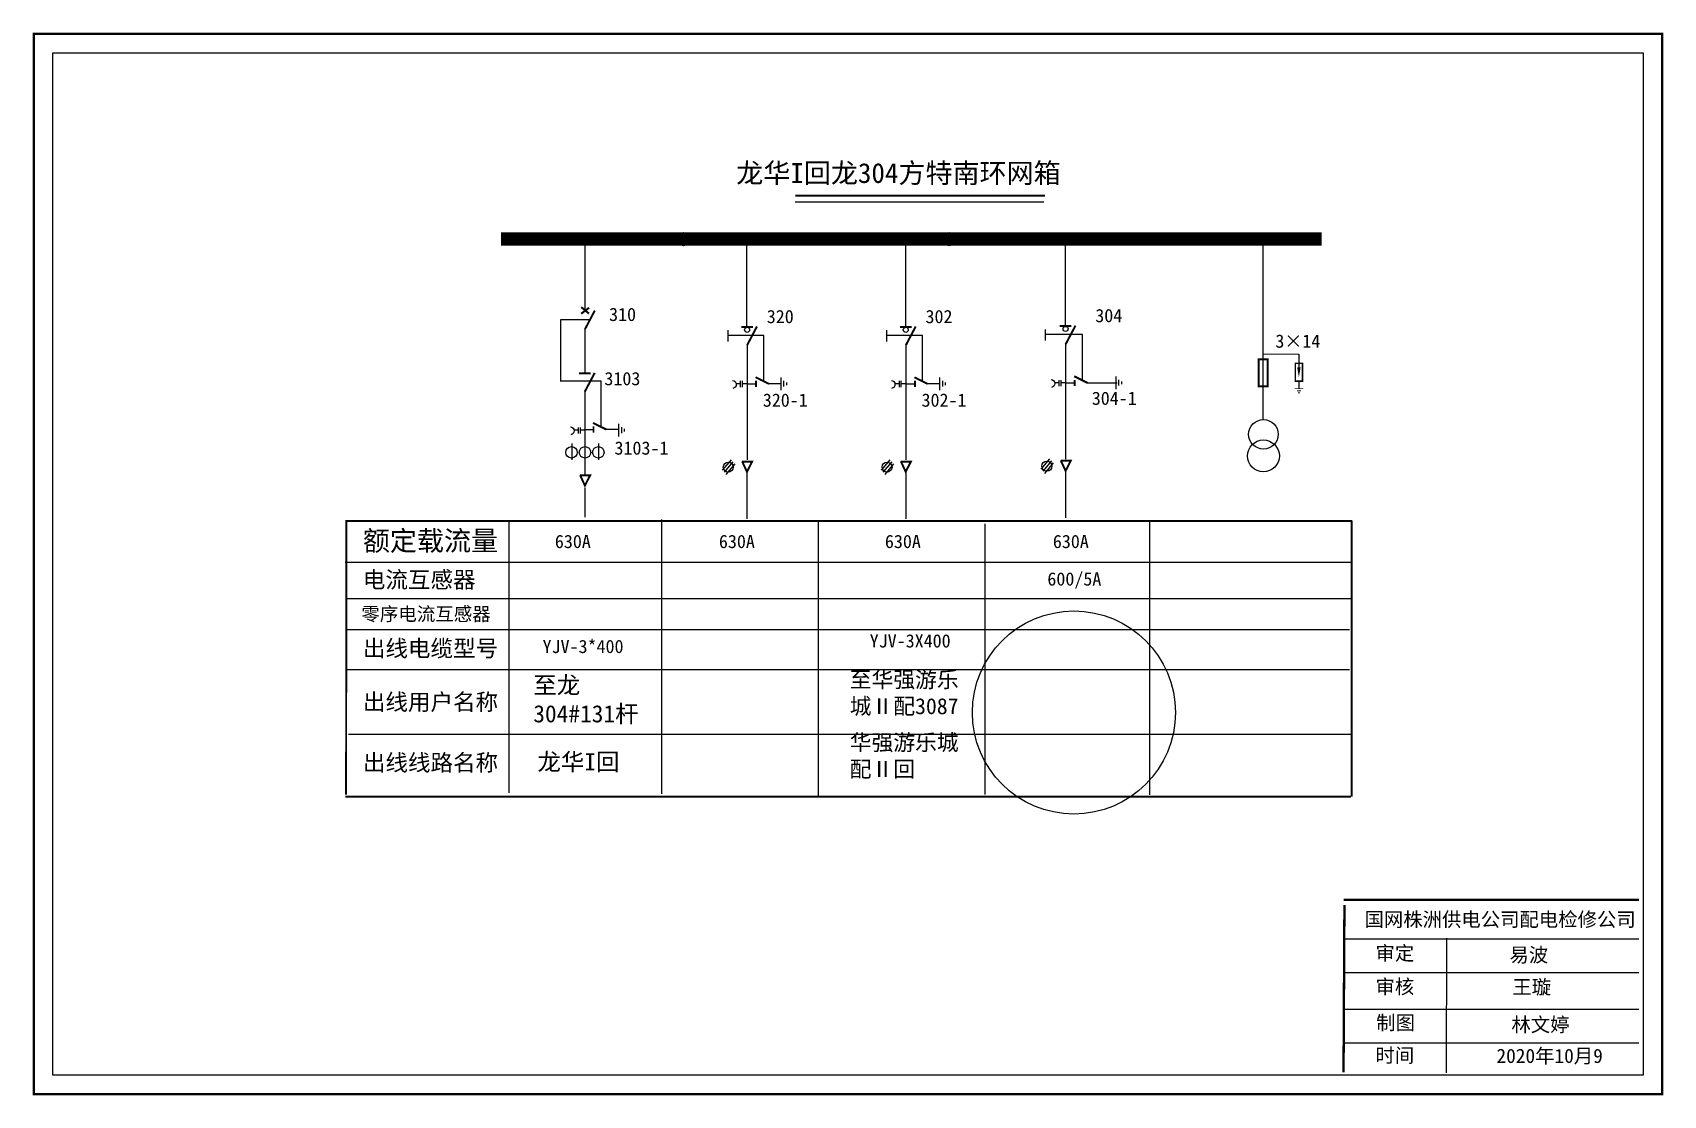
# Model space of a CAD drawing. Extents: x 38410347 to 38419931, y 3076278 to 3087001.
# Drawn here: x 38419459.6 to 38419644, y 3079649.8 to 3079769.9 of the extents above; entities that cross this region are included whole.
import ezdxf

# ---------------------------------------------------------------- set-up
doc = ezdxf.new("R2010")
doc.units = 0
doc.header["$LTSCALE"] = 10
doc.header["$MEASUREMENT"] = 0
doc.linetypes.add('ACAD_ISO02W100', pattern=[15, 12, -3])
doc.linetypes.add('CENTER', pattern=[50.8, 31.75, -6.35, 6.35, -6.35])
doc.layers.get('0').update_dxf_attribs({"linetype": 'CONTINUOUS'})
doc.layers.add('1', color=7, linetype='CONTINUOUS')
doc.layers.add('MiniCADLayer', color=7, linetype='CONTINUOUS', lineweight=20)
doc.styles.add('HZ', font='simkai_0.ttf', dxfattribs={"width": 0.75})
doc.styles.add('KaiTi_GB2312_txtstyle_1.09_0_0', font='simkai_0.ttf', dxfattribs={"height": 1.0944})
doc.styles.get("Standard").update_dxf_attribs({"font": ''})
doc.styles.add('STYLE1', font='', dxfattribs={"height": 6.3})
doc.styles.add('字体', font='simkai_0.ttf', dxfattribs={"height": 2.5})
doc.styles.get('Standard').set_extended_font_data('SimSun')
doc.styles.get('STYLE1').set_extended_font_data('SimSun')

# ---------------------------------------------------------------- blocks, each defined once
blk = doc.blocks.new('JD')
for points in [[(-2, 0.2), (-2, -0.2), (2, 0.2), (2, -0.2)], [(1, -1.2), (1, -0.8), (-1, -1.2), (-1, -0.8)], [(-0.5, -1.8), (-0.5, -2.2), (0.5, -1.8), (0.5, -2.2)]]:
    blk.add_trace(points)

msp = doc.modelspace()

# ---------------------------------------------------------------- linework, layer by layer
for p, q in [((38419522.01, 3079746.07), (38419522.01, 3079738.5)), ((38419540.29, 3079746.04), (38419540.29, 3079736.69)), ((38419558.24, 3079746.04), (38419558.24, 3079736.69)), ((38419576.32, 3079746.15), (38419576.32, 3079736.79)), ((38419598.66, 3079745.99), (38419598.66, 3079726.19)), ((38419522.01, 3079736.46), (38419522.01, 3079731.49)), ((38419540.34, 3079734.65), (38419540.34, 3079721.63)), ((38419558.29, 3079734.65), (38419558.29, 3079721.63)), ((38419576.36, 3079734.75), (38419576.36, 3079721.74)), ((38419540.34, 3079730.23), (38419541.37, 3079730.23)), ((38419542.72, 3079730.26), (38419544.13, 3079730.26)), ((38419558.29, 3079730.23), (38419559.32, 3079730.23)), ((38419560.67, 3079730.26), (38419562.08, 3079730.26)), ((38419576.36, 3079730.34), (38419577.4, 3079730.34)), ((38419578.75, 3079730.37), (38419582.21, 3079730.37)), ((38419522.01, 3079729.43), (38419522.01, 3079719.96)), ((38419522.01, 3079729.4), (38419522.01, 3079729.23)), ((38419521.95, 3079725.08), (38419522.98, 3079725.08)), ((38419524.33, 3079725.11), (38419525.74, 3079725.11)), ((38419520.52, 3079723.48), (38419520.52, 3079721.66)), ((38419523.56, 3079723.48), (38419523.56, 3079721.66)), ((38419538.53, 3079721.66), (38419537.54, 3079720.47)), ((38419538.75, 3079721.43), (38419537.76, 3079720.24)), ((38419538.95, 3079721.18), (38419537.96, 3079720)), ((38419556.48, 3079721.66), (38419555.49, 3079720.47)), ((38419556.7, 3079721.43), (38419555.71, 3079720.24)), ((38419556.9, 3079721.18), (38419555.91, 3079720)), ((38419574.56, 3079721.77), (38419573.57, 3079720.58)), ((38419574.78, 3079721.53), (38419573.79, 3079720.35)), ((38419574.97, 3079721.29), (38419573.98, 3079720.1)), ((38419540.33, 3079720.29), (38419540.33, 3079714.99)), ((38419558.28, 3079720.29), (38419558.28, 3079714.99)), ((38419576.36, 3079720.4), (38419576.36, 3079715.1)), ((38419513.41, 3079714.59), (38419513.41, 3079683.99)), ((38419530.67, 3079714.89), (38419530.67, 3079683.87)), ((38419548.39, 3079714.6), (38419548.39, 3079683.58)), ((38419567.23, 3079714.4), (38419567.23, 3079683.79)), ((38419585.83, 3079714.59), (38419585.83, 3079683.78)), ((38419494.9, 3079710.08), (38419608.63, 3079710.08)), ((38419495.12, 3079705.97), (38419608.8, 3079705.97)), ((38419495.12, 3079702.46), (38419608.46, 3079702.46)), ((38419495.12, 3079697.93), (38419608.46, 3079697.93)), ((38419495.26, 3079690.63), (38419608.6, 3079690.63))]:
    msp.add_line(p, q)
at = {"linetype": 'Continuous'}
for p, q in [((38419519.24, 3079737.48), (38419519.24, 3079730.52)), ((38419522.55, 3079737.48), (38419519.24, 3079737.48)), ((38419544.15, 3079730.96), (38419544.15, 3079729.54)), ((38419544.48, 3079730.59), (38419544.48, 3079729.93)), ((38419544.81, 3079730.4), (38419544.81, 3079730.1)), ((38419562.1, 3079730.96), (38419562.1, 3079729.54)), ((38419562.43, 3079730.59), (38419562.43, 3079729.93)), ((38419562.76, 3079730.4), (38419562.76, 3079730.1)), ((38419582.03, 3079731.06), (38419582.03, 3079729.64)), ((38419582.36, 3079730.7), (38419582.36, 3079730.04)), ((38419582.69, 3079730.51), (38419582.69, 3079730.2)), ((38419525.8, 3079725.7), (38419525.8, 3079724.28)), ((38419526.13, 3079725.33), (38419526.13, 3079724.68)), ((38419526.45, 3079725.14), (38419526.45, 3079724.84))]:
    msp.add_line(p, q, dxfattribs=at)
at = {"linetype": 'CENTER'}
msp.add_line((38419522.01, 3079718.49), (38419522.01, 3079715.16), dxfattribs=at)
at = {"color": 0, "linetype": 'Continuous'}
for p, q in [((38419607.81, 3079667.5), (38419641.19, 3079667.5)), ((38419619.43, 3079667.57), (38419619.4, 3079652.33)), ((38419607.81, 3079663.7), (38419641.19, 3079663.7)), ((38419607.81, 3079659.55), (38419641.19, 3079659.55)), ((38419607.81, 3079655.75), (38419641.19, 3079655.75))]:
    msp.add_line(p, q, dxfattribs=at)
at = {"color": 0, "linetype": 'Continuous', "const_width": 0.268}
msp.add_lwpolyline([(38419459.69, 3079769.81), (38419643.82, 3079769.81), (38419643.82, 3079649.92), (38419459.69, 3079649.92)], close=True, dxfattribs=at)
at = {"color": 0, "linetype": 'Continuous'}
msp.add_lwpolyline([(38419461.86, 3079767.65), (38419641.66, 3079767.65), (38419641.66, 3079652.09), (38419461.86, 3079652.09)], close=True, dxfattribs=at)
for points, const_width in [([(38419545.8, 3079751.5), (38419574.05, 3079751.5)], 0.224), ([(38419512.53, 3079746.62), (38419605.3, 3079746.62)], 1.49), ([(38419521.58, 3079738.16), (38419522.49, 3079738.85)], 0.224), ([(38419521.59, 3079738.91), (38419522.47, 3079738.18)], 0.224), ([(38419522.01, 3079736.4), (38419523.13, 3079738.53)], 0.224), ([(38419539.68, 3079736.66), (38419541, 3079736.66)], 0.224), ([(38419540.34, 3079734.59), (38419541.46, 3079736.72)], 0.224), ([(38419557.63, 3079736.66), (38419558.95, 3079736.66)], 0.224), ([(38419558.29, 3079734.59), (38419559.41, 3079736.72)], 0.224), ([(38419575.7, 3079736.77), (38419577.02, 3079736.77)], 0.224), ([(38419576.36, 3079734.7), (38419577.48, 3079736.82)], 0.224), ([(38419521.34, 3079731.43), (38419522.66, 3079731.43)], 0.224), ([(38419522, 3079729.36), (38419523.12, 3079731.48)], 0.224), ([(38419541.31, 3079730.98), (38419542.81, 3079730.23)], 0.224), ([(38419541.37, 3079730.58), (38419541.37, 3079729.89)], 0.224), ([(38419559.27, 3079730.98), (38419560.76, 3079730.23)], 0.224), ([(38419559.32, 3079730.58), (38419559.32, 3079729.89)], 0.224), ([(38419577.34, 3079731.09), (38419578.84, 3079730.34)], 0.224), ([(38419577.4, 3079730.69), (38419577.4, 3079730)], 0.224), ([(38419522.93, 3079725.82), (38419524.42, 3079725.08)], 0.224), ([(38419522.98, 3079725.42), (38419522.98, 3079724.73)], 0.224), ([(38419539.78, 3079721.45), (38419540.92, 3079721.45), (38419540.33, 3079720.29), (38419539.79, 3079721.47)], 0.224), ([(38419557.73, 3079721.45), (38419558.87, 3079721.45), (38419558.28, 3079720.29), (38419557.74, 3079721.47)], 0.224), ([(38419575.8, 3079721.55), (38419576.94, 3079721.55), (38419576.36, 3079720.4), (38419575.82, 3079721.57)], 0.224), ([(38419521.46, 3079719.89), (38419522.6, 3079719.89), (38419522.01, 3079718.73), (38419521.47, 3079719.91)], 0.224), ([(38419494.9, 3079714.74), (38419608.8, 3079714.74)], 0.224), ([(38419495.01, 3079683.78), (38419495.02, 3079714.74)], 0.224), ([(38419608.72, 3079714.74), (38419608.72, 3079683.57)], 0.224), ([(38419608.63, 3079683.58), (38419494.9, 3079683.58)], 0.224)]:
    msp.add_lwpolyline(points, dxfattribs=dict(const_width=const_width))
for points in [[(38419545.8, 3079750.81), (38419573.91, 3079750.81)], [(38419538.16, 3079736.29), (38419538.16, 3079735.04)], [(38419556.11, 3079736.29), (38419556.11, 3079735.04)], [(38419574.07, 3079736.39), (38419574.07, 3079735.14)], [(38419539.58, 3079730.25), (38419539.11, 3079730.25)], [(38419539.58, 3079730.56), (38419539.58, 3079729.88)], [(38419539.79, 3079730.56), (38419539.79, 3079729.88)], [(38419540.34, 3079730.25), (38419539.79, 3079730.25)], [(38419557.53, 3079730.25), (38419557.06, 3079730.25)], [(38419557.53, 3079730.56), (38419557.53, 3079729.88)], [(38419557.74, 3079730.56), (38419557.74, 3079729.88)], [(38419558.29, 3079730.25), (38419557.74, 3079730.25)], [(38419575.61, 3079730.35), (38419575.14, 3079730.35)], [(38419575.61, 3079730.67), (38419575.61, 3079729.99)], [(38419575.82, 3079730.67), (38419575.82, 3079729.99)], [(38419576.36, 3079730.35), (38419575.82, 3079730.35)], [(38419521.25, 3079725), (38419520.78, 3079725)], [(38419521.25, 3079725.32), (38419521.25, 3079724.63)], [(38419521.46, 3079725.32), (38419521.46, 3079724.63)], [(38419522, 3079725), (38419521.46, 3079725)]]:
    msp.add_lwpolyline(points)
at = {"linetype": 'ACAD_ISO02W100'}
for points in [[(38419578.26, 3079730.69), (38419578.26, 3079735.8), (38419574.16, 3079735.8)], [(38419542.23, 3079730.59), (38419542.23, 3079735.7), (38419538.13, 3079735.7)], [(38419560.18, 3079730.59), (38419560.18, 3079735.7), (38419556.08, 3079735.7)], [(38419523.84, 3079725.43), (38419523.84, 3079730.54), (38419519.24, 3079730.54)]]:
    msp.add_lwpolyline(points, dxfattribs=at)
at = {"const_width": 0.224}
msp.add_lwpolyline([(38419598.2, 3079729.94), (38419598.2, 3079733), (38419599.22, 3079733), (38419599.22, 3079729.94)], close=True, dxfattribs=at)
for points in [[(38419538.71, 3079730.63, -0.877934), (38419538.73, 3079729.72)], [(38419556.66, 3079730.63, -0.877934), (38419556.68, 3079729.72)], [(38419574.73, 3079730.74, -0.877934), (38419574.75, 3079729.83)], [(38419520.38, 3079725.39, -0.877934), (38419520.4, 3079724.48)]]:
    msp.add_lwpolyline(points, format="xyb")
at = {"color": 0, "linetype": 'Continuous', "const_width": 0.268}
for points in [[(38419607.89, 3079671.32), (38419607.79, 3079652.39)], [(38419607.81, 3079671.91), (38419641.19, 3079671.91)]]:
    msp.add_lwpolyline(points, dxfattribs=at)
for centre, radius in [((38419533.17, 3079746.6), 0.744), ((38419563.18, 3079746.6), 0.744), ((38419540.34, 3079736.34), 0.287), ((38419558.29, 3079736.34), 0.287), ((38419576.36, 3079736.45), 0.287), ((38419520.49, 3079722.49), 0.647), ((38419522.02, 3079722.49), 0.647), ((38419523.53, 3079722.49), 0.647), ((38419538.22, 3079720.83), 0.566), ((38419556.17, 3079720.83), 0.566), ((38419574.24, 3079720.93), 0.566)]:
    msp.add_circle(centre, radius)
at = {"linetype": 'Continuous'}
for centre, radius in [((38419598.73, 3079724.53), 1.67), ((38419598.73, 3079722.09), 1.8)]:
    msp.add_circle(centre, radius, dxfattribs=at)
at = {"color": 1, "linetype": 'Continuous'}
msp.add_circle((38419577.3, 3079693.08), 11.48, dxfattribs=at)
at = {"layer": '1'}
for p, q in [((38419602.74, 3079733.59), (38419602.74, 3079732.08)), ((38419602.74, 3079730.5), (38419602.74, 3079729.72))]:
    msp.add_line(p, q, dxfattribs=at)
at = {"layer": '1', "const_width": 0.17}
msp.add_lwpolyline([(38419602.34, 3079732.56), (38419602.34, 3079730.55), (38419603.14, 3079730.55), (38419603.14, 3079732.56), (38419602.36, 3079732.56)], dxfattribs=at)
at = {"layer": '1'}
msp.add_lwpolyline([(38419602.74, 3079732.11, 0.396, 0, 0), (38419602.74, 3079730.98, 0, 0, 0)], format="xyseb", dxfattribs=at)
at = {"layer": 'MiniCADLayer', "color": 7, "linetype": 'Continuous', "ltscale": 0.398879}
msp.add_line((38419602.74, 3079733.59), (38419598.66, 3079733.59), dxfattribs=at)

# ---------------------------------------------------------------- block references
at = {"layer": '1', "xscale": 0.2375645115971565, "yscale": 0.237564509967342, "zscale": 0.2375645099219195}
msp.add_blockref('JD', (38419602.75, 3079729.69), dxfattribs=at)

# ---------------------------------------------------------------- texts
at = {"style": 'HZ'}
for s, height, p in [('龙华I回龙304方特南环网箱', 2.2425, (38419539.12, 3079752.95)), ('额定载流量', 2.242, (38419496.9, 3079711.38)), ('电流互感器', 1.869, (38419496.9, 3079707.17)), ('零序电流互感器', 1.532, (38419496.73, 3079703.46)), ('出线电缆型号', 1.869, (38419496.9, 3079699.4)), ('出线用户名称', 1.869, (38419496.9, 3079693.34)), ('出线线路名称', 1.869, (38419496.9, 3079686.48))]:
    msp.add_text(s, height=height, dxfattribs=at).set_placement(p)
for s, p in [('310', (38419524.74, 3079737.34)), ('320', (38419542.57, 3079737.1)), ('302', (38419560.52, 3079737.1)), ('304', (38419579.72, 3079737.21)), ('3×14', (38419600.08, 3079734.32)), ('3103', (38419524.21, 3079730.08)), ('320-1', (38419542.12, 3079727.65)), ('302-1', (38419560.07, 3079727.65)), ('304-1', (38419579.32, 3079727.86)), ('3103-1', (38419525.35, 3079722.23)), ('630A', (38419518.61, 3079711.67)), ('630A', (38419537.16, 3079711.67)), ('630A', (38419555.93, 3079711.67)), ('630A', (38419574.92, 3079711.67)), ('600/5A', (38419574.3, 3079707.43)), ('YJV-3*400', (38419517.22, 3079699.8)), ('YJV-3X400', (38419554.21, 3079700.43))]:
    msp.add_text(s, height=1.495).set_placement(p)
at = {"linetype": 'Continuous', "attachment_point": 1, "style": 'STYLE1'}
for s, insert, char_height, width in [('{\\fSimSun|b0|i0|c134|p54;至龙304#131杆}', (38419516.17, 3079697.15), 1.9435, 13.6099), ('{\\fSimSun|b0|i0|c134|p54;至华强游乐城Ⅱ配3087}', (38419551.95, 3079697.71), 1.8063, 12.8492), ('{\\fSimSun|b0|i0|c134|p54;华强游乐城配Ⅱ回}', (38419551.95, 3079690.6), 1.8063, 12.8492), ('{\\fSimSun|b0|i0|c134|p54;龙华I回}', (38419516.64, 3079688.47), 1.9435, 13.8252)]:
    msp.add_mtext(s, dxfattribs=dict(at, insert=insert, char_height=char_height, width=width))
at = {"color": 0, "linetype": 'Continuous', "attachment_point": 1, "style": '字体'}
for s, insert, char_height, width in [('国网株洲供电公司配电检修公司', (38419610.16, 3079670.49), 1.6059, 43.9042), ('\\f\uffbfﾬￌﾣﾤ_GB2312|b0|i0|c134|p49;审定', (38419611.4, 3079666.67), 1.6059, 12.5589), ('易波', (38419626.55, 3079666.48), 1.606, 12.5589), ('\\f\uffbfﾬￌﾣﾤ_GB2312|b0|i0|c134|p49;审核', (38419611.4, 3079662.89), 1.6059, 12.5589), ('\\f\uffbfﾬￌﾣﾤ_GB2312|b0|i0|c134|p49;制图', (38419611.48, 3079658.81), 1.6059, 12.5589), ('\\f\uffbfﾬￌﾣﾤ_GB2312|b0|i0|c134|p49;时间', (38419611.4, 3079655.12), 1.6059, 12.5589)]:
    msp.add_mtext(s, dxfattribs=dict(at, insert=insert, char_height=char_height, width=width))
at = {"color": 7, "linetype": 'Continuous', "attachment_point": 1, "style": 'KaiTi_GB2312_txtstyle_1.09_0_0'}
for s, insert, char_height, width in [('王璇', (38419626.88, 3079662.85), 1.606, 12.5589), ('林文婷', (38419626.77, 3079658.59), 1.606, 12.5589), ('{\\fSimSun|b0|i0|c134|p2;2020年10月9}', (38419625.08, 3079655.06), 1.6059, 23.49)]:
    msp.add_mtext(s, dxfattribs=dict(at, insert=insert, char_height=char_height, width=width))

doc.saveas('drawing.dxf')
